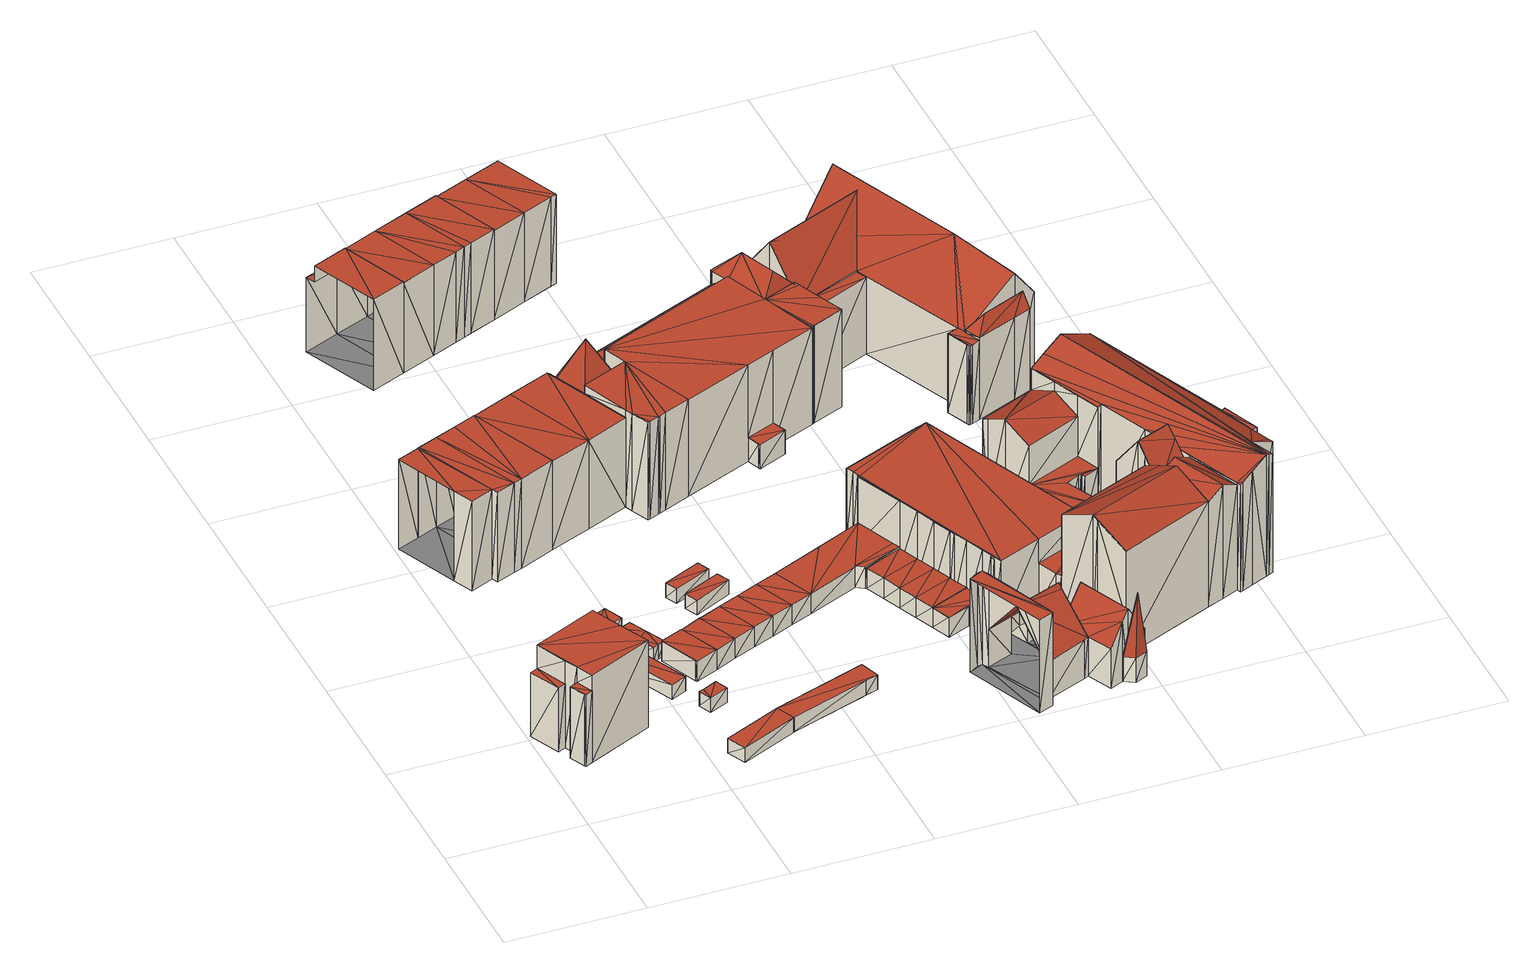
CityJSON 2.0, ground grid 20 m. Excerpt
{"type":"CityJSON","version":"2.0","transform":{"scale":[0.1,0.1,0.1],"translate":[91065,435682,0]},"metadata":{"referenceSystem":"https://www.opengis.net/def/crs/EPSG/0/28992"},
"CityObjects":{
"building1":{"type":"Building","attributes":{"TerrainHeight":3.35,"bron_tex":"UltraCAM-X 10cm juni 2008","voll_tex":"complete","bron_geo":"Lidar 15-30 punten - nov. 2008","status":"1"},"geometry":[{"type":"MultiSurface","lod":"2","boundaries":[[[0,1,2]],[[2,3,4]],[[4,5,6]],[[6,0,2]],[[2,4,6]],[[7,8,9]],[[9,10,7]],[[11,12,13]],[[13,14,15]],[[15,11,13]],[[16,17,18]],[[18,19,20]],[[20,21,22]],[[22,23,24]],[[16,18,20]],[[22,24,25]],[[25,16,20]],[[20,22,25]],[[25,24,13]],[[13,12,25]],[[22,26,11]],[[11,15,22]],[[23,22,15]],[[15,14,23]],[[24,23,14]],[[14,13,24]],[[17,16,8]],[[8,7,17]],[[18,17,7]],[[7,10,18]],[[20,19,1]],[[1,0,20]],[[21,20,0]],[[0,6,21]],[[26,21,6]],[[6,5,26]],[[12,11,5]],[[5,4,12]],[[16,25,4]],[[4,3,16]],[[9,8,3]],[[3,2,9]]],"semantics":{"surfaces":[{"type":"RoofSurface"},{"type":"GroundSurface"},{"type":"WallSurface"}],"values":[0,0,0,0,0,0,0,0,0,0,1,1,1,1,1,1,1,1,2,2,2,2,2,2,2,2,2,2,2,2,2,2,2,2,2,2,2,2,2,2,2,2]}}]},
"building2":{"type":"Building","attributes":{"TerrainHeight":2.13,"bron_tex":"UltraCAM-X 10cm juni 2008","voll_tex":"complete","bron_geo":"Lidar 15-30 punten - nov. 2008","status":"1"},"geometry":[{"type":"MultiSurface","lod":"2","boundaries":[[[27,28,29]],[[30,31,27]],[[27,29,30]],[[32,33,34]],[[34,35,30]],[[30,29,32]],[[32,34,30]],[[36,37,38]],[[38,39,40]],[[40,41,42]],[[42,36,38]],[[38,40,42]],[[36,43,29]],[[29,28,36]],[[41,42,27]],[[27,31,41]],[[40,41,31]],[[31,30,40]],[[44,37,33]],[[33,32,44]],[[43,44,32]],[[32,29,43]],[[39,40,30]],[[30,35,39]],[[38,39,35]],[[35,34,38]]],"semantics":{"surfaces":[{"type":"RoofSurface"},{"type":"GroundSurface"},{"type":"WallSurface"}],"values":[0,0,0,0,0,0,0,1,1,1,1,1,2,2,2,2,2,2,2,2,2,2,2,2,2,2]}}]},
"building3":{"type":"Building","attributes":{"TerrainHeight":2.57,"bron_tex":"UltraCAM-X 10cm juni 2008","voll_tex":"complete","bron_geo":"Lidar 15-30 punten - nov. 2008","status":"1"},"geometry":[{"type":"MultiSurface","lod":"2","boundaries":[[[45,46,47]],[[47,48,45]],[[49,50,51]],[[51,52,49]],[[51,50,47]],[[47,46,51]],[[52,51,46]],[[46,45,52]],[[49,52,45]],[[45,48,49]],[[50,49,48]],[[48,47,50]]],"semantics":{"surfaces":[{"type":"RoofSurface"},{"type":"GroundSurface"},{"type":"WallSurface"}],"values":[0,0,1,1,2,2,2,2,2,2,2,2]}}]},
"building4":{"type":"Building","attributes":{"TerrainHeight":2.53,"bron_tex":"UltraCAM-X 10cm juni 2008","voll_tex":"complete","bron_geo":"Lidar 15-30 punten - nov. 2008","status":"1"},"geometry":[{"type":"MultiSurface","lod":"2","boundaries":[[[53,54,55]],[[55,56,57]],[[57,53,55]],[[58,59,60]],[[60,61,62]],[[62,58,60]],[[60,61,54]],[[54,55,60]],[[59,60,55]],[[55,56,59]],[[58,59,56]],[[56,57,58]],[[62,58,57]],[[57,53,62]],[[61,62,53]],[[53,54,61]]],"semantics":{"surfaces":[{"type":"RoofSurface"},{"type":"GroundSurface"},{"type":"WallSurface"}],"values":[0,0,0,1,1,1,2,2,2,2,2,2,2,2,2,2]}}]},
"building5":{"type":"Building","attributes":{"TerrainHeight":2.43,"bron_tex":"UltraCAM-X 10cm juni 2008","voll_tex":"complete","bron_geo":"Lidar 15-30 punten - nov. 2008","status":"1"},"geometry":[{"type":"MultiSurface","lod":"2","boundaries":[[[63,64,65]],[[65,66,67]],[[67,63,65]],[[68,69,70]],[[70,71,72]],[[72,68,70]],[[70,69,64]],[[64,63,70]],[[71,70,63]],[[63,67,71]],[[72,71,67]],[[67,66,72]],[[68,72,66]],[[66,65,68]],[[69,68,65]],[[65,64,69]]],"semantics":{"surfaces":[{"type":"RoofSurface"},{"type":"GroundSurface"},{"type":"WallSurface"}],"values":[0,0,0,1,1,1,2,2,2,2,2,2,2,2,2,2]}}]},
"building6":{"type":"Building","attributes":{"TerrainHeight":2.52,"bron_tex":"UltraCAM-X 10cm juni 2008","voll_tex":"complete","bron_geo":"Lidar 15-30 punten - nov. 2008","status":"1"},"geometry":[{"type":"MultiSurface","lod":"2","boundaries":[[[73,74,75]],[[76,77,78]],[[78,79,73]],[[73,75,76]],[[76,78,73]],[[80,81,82]],[[82,83,84]],[[85,86,80]],[[80,82,84]],[[84,85,80]],[[82,81,75]],[[75,74,82]],[[83,82,74]],[[74,73,83]],[[84,83,73]],[[73,79,84]],[[85,84,79]],[[79,78,85]],[[86,85,78]],[[78,77,86]],[[80,86,77]],[[77,76,80]],[[81,80,76]],[[76,75,81]]],"semantics":{"surfaces":[{"type":"RoofSurface"},{"type":"GroundSurface"},{"type":"WallSurface"}],"values":[0,0,0,0,0,1,1,1,1,1,2,2,2,2,2,2,2,2,2,2,2,2,2,2]}}]},
"building7":{"type":"Building","attributes":{"TerrainHeight":2.2,"bron_tex":"UltraCAM-X 10cm juni 2008","voll_tex":"complete","bron_geo":"Lidar 15-30 punten - nov. 2008","status":"1"},"geometry":[{"type":"MultiSurface","lod":"2","boundaries":[[[87,88,89]],[[87,89,90]],[[87,90,28]],[[87,28,27]],[[91,42,36]],[[36,92,91]],[[93,36,28]],[[28,90,93]],[[92,93,90]],[[90,89,92]],[[94,95,89]],[[89,88,94]],[[96,91,88]],[[88,87,96]],[[42,96,87]],[[87,27,42]]],"semantics":{"surfaces":[{"type":"RoofSurface"},{"type":"GroundSurface"},{"type":"WallSurface"}],"values":[0,0,0,0,1,1,2,2,2,2,2,2,2,2,2,2]}}]},
"building8":{"type":"Building","attributes":{"TerrainHeight":2.42,"bron_tex":"UltraCAM-X 10cm juni 2008","voll_tex":"complete","bron_geo":"Lidar 15-30 punten - nov. 2008","status":"1"},"geometry":[{"type":"MultiSurface","lod":"2","boundaries":[[[97,98,99]],[[99,100,101]],[[101,97,99]],[[102,103,104]],[[104,105,106]],[[106,102,104]],[[105,104,99]],[[99,98,105]],[[107,108,98]],[[98,97,107]],[[102,106,97]],[[97,101,102]],[[103,102,101]],[[101,100,103]],[[104,103,100]],[[100,99,104]]],"semantics":{"surfaces":[{"type":"RoofSurface"},{"type":"GroundSurface"},{"type":"WallSurface"}],"values":[0,0,0,1,1,1,2,2,2,2,2,2,2,2,2,2]}}]},
"building9":{"type":"Building","attributes":{"TerrainHeight":2.49,"bron_tex":"UltraCAM-X 10cm juni 2008","voll_tex":"complete","bron_geo":"Lidar 15-30 punten - nov. 2008","status":"1"},"geometry":[{"type":"MultiSurface","lod":"2","boundaries":[[[109,110,108]],[[108,107,109]],[[111,106,105]],[[105,112,111]],[[112,105,108]],[[108,110,112]],[[113,114,110]],[[110,109,113]],[[106,111,109]],[[109,107,106]]],"semantics":{"surfaces":[{"type":"RoofSurface"},{"type":"GroundSurface"},{"type":"WallSurface"}],"values":[0,0,1,1,2,2,2,2,2,2]}}]},
"building10":{"type":"Building","attributes":{"TerrainHeight":2.5,"bron_tex":"UltraCAM-X 10cm juni 2008","voll_tex":"complete","bron_geo":"Lidar 15-30 punten - nov. 2008","status":"1"},"geometry":[{"type":"MultiSurface","lod":"2","boundaries":[[[115,116,117]],[[117,118,119]],[[119,120,121]],[[121,122,115]],[[117,119,121]],[[121,115,117]],[[123,124,125]],[[125,126,127]],[[127,128,129]],[[129,130,123]],[[123,125,127]],[[127,129,123]],[[123,124,116]],[[116,117,123]],[[130,123,117]],[[117,118,130]],[[129,130,118]],[[118,119,129]],[[128,129,119]],[[119,120,128]],[[127,128,120]],[[120,121,127]],[[126,127,121]],[[121,122,126]],[[125,126,122]],[[122,115,125]],[[124,125,115]],[[115,116,124]]],"semantics":{"surfaces":[{"type":"RoofSurface"},{"type":"GroundSurface"},{"type":"WallSurface"}],"values":[0,0,0,0,0,0,1,1,1,1,1,1,2,2,2,2,2,2,2,2,2,2,2,2,2,2,2,2]}}]},
"building11":{"type":"Building","attributes":{"TerrainHeight":2.23,"bron_tex":"UltraCAM-X 10cm juni 2008","voll_tex":"complete","bron_geo":"Lidar 15-30 punten - nov. 2008","status":"1"},"geometry":[{"type":"MultiSurface","lod":"2","boundaries":[[[131,132,95]],[[95,94,131]],[[133,91,92]],[[92,134,133]],[[134,92,95]],[[95,132,134]],[[91,133,131]],[[131,94,91]]],"semantics":{"surfaces":[{"type":"RoofSurface"},{"type":"GroundSurface"},{"type":"WallSurface"}],"values":[0,0,1,1,2,2,2,2]}}]},
"building12":{"type":"Building","attributes":{"TerrainHeight":2.53,"bron_tex":"UltraCAM-X 10cm juni 2008","voll_tex":"complete","bron_geo":"Lidar 15-30 punten - nov. 2008","status":"1"},"geometry":[{"type":"MultiSurface","lod":"2","boundaries":[[[135,136,114]],[[114,113,135]],[[137,111,112]],[[112,138,137]],[[138,112,114]],[[114,136,138]],[[111,137,135]],[[135,113,111]]],"semantics":{"surfaces":[{"type":"RoofSurface"},{"type":"GroundSurface"},{"type":"WallSurface"}],"values":[0,0,1,1,2,2,2,2]}}]},
"building13":{"type":"Building","attributes":{"TerrainHeight":1.92,"bron_tex":"UltraCAM-X 10cm juni 2008","voll_tex":"complete","bron_geo":"Lidar 15-30 punten - nov. 2008","status":"1"},"geometry":[{"type":"MultiSurface","lod":"2","boundaries":[[[139,140,141]],[[141,142,139]],[[143,144,145]],[[143,145,146]],[[147,148,149]],[[149,150,147]],[[141,140,144]],[[144,143,141]],[[151,152,143]],[[143,146,151]],[[145,146,147]],[[147,148,145]],[[150,149,139]],[[139,142,150]]],"semantics":{"surfaces":[{"type":"RoofSurface"},{"type":"GroundSurface"},{"type":"WallSurface"}],"values":[0,0,0,0,1,1,2,2,2,2,2,2,2,2]}}]},
"building14":{"type":"Building","attributes":{"TerrainHeight":2.6,"bron_tex":"UltraCAM-X 10cm juni 2008","voll_tex":"complete","bron_geo":"Lidar 15-30 punten - nov. 2008","status":"1"},"geometry":[{"type":"MultiSurface","lod":"2","boundaries":[[[153,154,155]],[[155,156,153]],[[157,158,159]],[[159,160,157]],[[157,160,155]],[[155,154,157]],[[158,157,154]],[[154,153,158]],[[159,158,153]],[[153,156,159]],[[160,159,156]],[[156,155,160]]],"semantics":{"surfaces":[{"type":"RoofSurface"},{"type":"GroundSurface"},{"type":"WallSurface"}],"values":[0,0,1,1,2,2,2,2,2,2,2,2]}}]},
"building15":{"type":"Building","attributes":{"TerrainHeight":2.54,"bron_tex":"UltraCAM-X 10cm juni 2008","voll_tex":"complete","bron_geo":"Lidar 15-30 punten - nov. 2008","status":"1"},"geometry":[{"type":"MultiSurface","lod":"2","boundaries":[[[161,162,136]],[[136,135,161]],[[163,137,138]],[[138,164,163]],[[164,138,136]],[[136,162,164]],[[137,163,161]],[[161,135,137]]],"semantics":{"surfaces":[{"type":"RoofSurface"},{"type":"GroundSurface"},{"type":"WallSurface"}],"values":[0,0,1,1,2,2,2,2]}}]},
"building16":{"type":"Building","attributes":{"TerrainHeight":2.54,"bron_tex":"UltraCAM-X 10cm juni 2008","voll_tex":"complete","bron_geo":"Lidar 15-30 punten - nov. 2008","status":"1"},"geometry":[{"type":"MultiSurface","lod":"2","boundaries":[[[165,166,167]],[[167,168,165]],[[169,170,171]],[[171,172,169]],[[172,171,167]],[[167,166,172]],[[169,172,166]],[[166,165,169]],[[170,169,165]],[[165,168,170]],[[171,170,168]],[[168,167,171]]],"semantics":{"surfaces":[{"type":"RoofSurface"},{"type":"GroundSurface"},{"type":"WallSurface"}],"values":[0,0,1,1,2,2,2,2,2,2,2,2]}}]},
"building17":{"type":"Building","attributes":{"TerrainHeight":2.28,"bron_tex":"UltraCAM-X 10cm juni 2008","voll_tex":"complete","bron_geo":"Lidar 15-30 punten - nov. 2008","status":"1"},"geometry":[{"type":"MultiSurface","lod":"2","boundaries":[[[173,174,175]],[[175,132,131]],[[131,173,175]],[[176,133,134]],[[134,177,176]],[[177,134,132]],[[132,175,177]],[[178,179,175]],[[175,174,178]],[[131,173,176]],[[176,133,131]]],"semantics":{"surfaces":[{"type":"RoofSurface"},{"type":"GroundSurface"},{"type":"WallSurface"}],"values":[0,0,0,1,1,2,2,2,2,2,2]}}]},
"building18":{"type":"Building","attributes":{"TerrainHeight":2.57,"bron_tex":"UltraCAM-X 10cm juni 2008","voll_tex":"complete","bron_geo":"Lidar 15-30 punten - nov. 2008","status":"1"},"geometry":[{"type":"MultiSurface","lod":"2","boundaries":[[[180,181,162]],[[162,161,180]],[[182,163,164]],[[164,183,182]],[[183,164,162]],[[162,181,183]],[[163,182,180]],[[180,161,163]]],"semantics":{"surfaces":[{"type":"RoofSurface"},{"type":"GroundSurface"},{"type":"WallSurface"}],"values":[0,0,1,1,2,2,2,2]}}]},
"building19":{"type":"Building","attributes":{"TerrainHeight":1.97,"bron_tex":"UltraCAM-X 10cm juni 2008","voll_tex":"complete","bron_geo":"Lidar 15-30 punten - nov. 2008","status":"1"},"geometry":[{"type":"MultiSurface","lod":"2","boundaries":[[[142,141,184]],[[184,185,142]],[[186,187,152]],[[152,151,186]],[[188,147,150]],[[150,189,188]],[[184,141,152]],[[152,187,184]],[[151,186,188]],[[188,147,151]],[[189,150,142]],[[142,185,189]]],"semantics":{"surfaces":[{"type":"RoofSurface"},{"type":"GroundSurface"},{"type":"WallSurface"}],"values":[0,0,0,0,1,1,2,2,2,2,2,2]}}]},
"building20":{"type":"Building","attributes":{"TerrainHeight":2.61,"bron_tex":"UltraCAM-X 10cm juni 2008","voll_tex":"complete","bron_geo":"Lidar 15-30 punten - nov. 2008","status":"1"},"geometry":[{"type":"MultiSurface","lod":"2","boundaries":[[[190,191,181]],[[181,180,190]],[[192,182,183]],[[183,193,192]],[[193,183,181]],[[181,191,193]],[[182,192,190]],[[190,180,182]]],"semantics":{"surfaces":[{"type":"RoofSurface"},{"type":"GroundSurface"},{"type":"WallSurface"}],"values":[0,0,1,1,2,2,2,2]}}]},
"building21":{"type":"Building","attributes":{"TerrainHeight":1.98,"bron_tex":"UltraCAM-X 10cm juni 2008","voll_tex":"complete","bron_geo":"Lidar 15-30 punten - nov. 2008","status":"1"},"geometry":[{"type":"MultiSurface","lod":"2","boundaries":[[[194,195,196]],[[196,185,184]],[[184,194,196]],[[197,198,187]],[[199,197,187]],[[199,187,186]],[[188,189,200]],[[200,201,188]],[[194,184,187]],[[187,198,194]],[[202,201,197]],[[197,199,202]],[[188,202,199]],[[199,186,188]],[[203,189,185]],[[185,196,203]],[[200,203,196]],[[196,195,200]],[[204,205,195]],[[195,194,204]]],"semantics":{"surfaces":[{"type":"RoofSurface"},{"type":"GroundSurface"},{"type":"WallSurface"}],"values":[0,0,0,0,0,0,1,1,2,2,2,2,2,2,2,2,2,2,2,2]}}]},
"building22":{"type":"Building","attributes":{"TerrainHeight":2.02,"bron_tex":"UltraCAM-X 10cm juni 2008","voll_tex":"complete","bron_geo":"Lidar 15-30 punten - nov. 2008","status":"1"},"geometry":[{"type":"MultiSurface","lod":"2","boundaries":[[[206,205,204]],[[204,207,206]],[[208,209,198]],[[198,197,210]],[[210,208,198]],[[211,201,200]],[[200,212,211]],[[207,204,198]],[[198,209,207]],[[213,214,209]],[[209,208,213]],[[215,211,208]],[[208,210,215]],[[201,215,210]],[[210,197,201]],[[212,200,205]],[[205,206,212]],[[216,217,206]],[[206,207,216]]],"semantics":{"surfaces":[{"type":"RoofSurface"},{"type":"GroundSurface"},{"type":"WallSurface"}],"values":[0,0,0,0,0,1,1,2,2,2,2,2,2,2,2,2,2,2,2]}}]},
"building23":{"type":"Building","attributes":{"TerrainHeight":2.61,"bron_tex":"UltraCAM-X 10cm juni 2008","voll_tex":"complete","bron_geo":"Lidar 15-30 punten - nov. 2008","status":"1"},"geometry":[{"type":"MultiSurface","lod":"2","boundaries":[[[218,219,220]],[[220,221,218]],[[222,191,190]],[[223,219,224]],[[224,222,190]],[[190,223,224]],[[225,226,227]],[[227,228,229]],[[229,192,193]],[[193,225,227]],[[227,229,193]],[[230,231,232]],[[232,233,230]],[[226,227,233]],[[233,232,226]],[[220,234,223]],[[235,236,218]],[[218,221,235]],[[229,228,221]],[[221,220,229]],[[225,193,191]],[[191,222,225]],[[226,225,222]],[[222,224,226]],[[192,229,223]],[[223,190,192]]],"semantics":{"surfaces":[{"type":"RoofSurface"},{"type":"GroundSurface"},{"type":"WallSurface"}],"values":[0,0,0,0,0,0,1,1,1,1,1,2,2,2,2,2,2,2,2,2,2,2,2,2,2,2]}}]},
"building24":{"type":"Building","attributes":{"TerrainHeight":2.18,"bron_tex":"UltraCAM-X 10cm juni 2008","voll_tex":"complete","bron_geo":"Lidar 15-30 punten - nov. 2008","status":"1"},"geometry":[{"type":"MultiSurface","lod":"2","boundaries":[[[237,217,216]],[[216,238,239]],[[239,237,216]],[[240,241,214]],[[240,214,213]],[[211,212,242]],[[242,243,211]],[[238,216,214]],[[214,241,238]],[[211,243,240]],[[240,213,211]],[[244,212,217]],[[217,237,244]],[[242,244,237]],[[237,239,242]],[[245,246,239]],[[239,238,245]]],"semantics":{"surfaces":[{"type":"RoofSurface"},{"type":"GroundSurface"},{"type":"WallSurface"}],"values":[0,0,0,0,0,1,1,2,2,2,2,2,2,2,2,2,2]}}]},
"building25":{"type":"Building","attributes":{"TerrainHeight":2.77,"bron_tex":"UltraCAM-X 10cm juni 2008","voll_tex":"complete","bron_geo":"Lidar 15-30 punten - nov. 2008","status":"1"},"geometry":[{"type":"MultiSurface","lod":"2","boundaries":[[[247,248,236]],[[236,235,249]],[[249,247,236]],[[250,228,227]],[[227,251,252]],[[252,250,227]],[[227,251,253]],[[253,230,227]],[[250,252,247]],[[247,249,250]],[[228,250,249]],[[249,235,228]]],"semantics":{"surfaces":[{"type":"RoofSurface"},{"type":"GroundSurface"},{"type":"WallSurface"}],"values":[0,0,0,1,1,1,2,2,2,2,2,2]}}]},
"building26":{"type":"Building","attributes":{"TerrainHeight":2.79,"bron_tex":"UltraCAM-X 10cm juni 2008","voll_tex":"complete","bron_geo":"Lidar 15-30 punten - nov. 2008","status":"1"},"geometry":[{"type":"MultiSurface","lod":"2","boundaries":[[[254,255,248]],[[248,247,254]],[[256,257,252]],[[252,251,256]],[[251,256,258]],[[258,253,251]],[[252,257,254]],[[254,247,252]]],"semantics":{"surfaces":[{"type":"RoofSurface"},{"type":"GroundSurface"},{"type":"WallSurface"}],"values":[0,0,1,1,2,2,2,2]}}]},
"building27":{"type":"Building","attributes":{"TerrainHeight":2.81,"bron_tex":"UltraCAM-X 10cm juni 2008","voll_tex":"complete","bron_geo":"Lidar 15-30 punten - nov. 2008","status":"1"},"geometry":[{"type":"MultiSurface","lod":"2","boundaries":[[[259,260,255]],[[255,254,259]],[[261,262,257]],[[257,256,261]],[[256,261,263]],[[263,264,256]],[[257,262,259]],[[259,254,257]]],"semantics":{"surfaces":[{"type":"RoofSurface"},{"type":"GroundSurface"},{"type":"WallSurface"}],"values":[0,0,1,1,2,2,2,2]}}]},
"building28":{"type":"Building","attributes":{"TerrainHeight":2.81,"bron_tex":"UltraCAM-X 10cm juni 2008","voll_tex":"complete","bron_geo":"Lidar 15-30 punten - nov. 2008","status":"1"},"geometry":[{"type":"MultiSurface","lod":"2","boundaries":[[[265,266,260]],[[260,259,265]],[[267,268,262]],[[262,261,267]],[[261,269,270]],[[270,263,261]],[[271,272,266]],[[266,265,271]],[[262,268,265]],[[265,259,262]]],"semantics":{"surfaces":[{"type":"RoofSurface"},{"type":"GroundSurface"},{"type":"WallSurface"}],"values":[0,0,1,1,2,2,2,2,2,2]}}]},
"building29":{"type":"Building","attributes":{"TerrainHeight":2.18,"bron_tex":"UltraCAM-X 10cm juni 2008","voll_tex":"complete","bron_geo":"Lidar 15-30 punten - nov. 2008","status":"1"},"geometry":[{"type":"MultiSurface","lod":"2","boundaries":[[[273,274,275]],[[273,275,276]],[[277,278,275]],[[275,274,279]],[[280,277,275]],[[275,279,280]],[[279,273,274]],[[276,278,275]],[[281,282,283]],[[284,285,286]],[[286,287,288]],[[288,289,290]],[[291,292,293]],[[293,284,286]],[[286,288,290]],[[290,291,293]],[[293,286,290]],[[294,295,296]],[[286,297,298]],[[298,299,300]],[[300,294,296]],[[296,286,298]],[[298,300,296]],[[301,302,303]],[[303,304,305]],[[305,306,307]],[[308,301,303]],[[303,305,307]],[[307,308,303]],[[309,310,311]],[[311,312,313]],[[313,314,309]],[[309,311,313]],[[315,316,317]],[[317,318,319]],[[319,315,317]],[[320,321,322]],[[322,321,323]],[[321,323,324]],[[321,324,325]],[[326,325,321]],[[326,321,327]],[[327,321,320]],[[328,329,330]],[[330,331,332]],[[333,334,335]],[[335,336,337]],[[338,339,340]],[[340,176,177]],[[177,341,342]],[[342,343,344]],[[345,328,330]],[[330,332,333]],[[333,335,337]],[[346,338,340]],[[340,177,342]],[[344,345,330]],[[330,333,337]],[[337,346,340]],[[340,342,344]],[[344,330,337]],[[337,340,344]],[[323,324,281]],[[281,283,323]],[[174,173,282]],[[282,281,174]],[[322,323,285]],[[285,286,322]],[[347,287,297]],[[348,349,287]],[[287,288,348]],[[346,348,288]],[[288,289,346]],[[350,346,289]],[[289,290,350]],[[338,350,290]],[[290,291,338]],[[339,338,291]],[[291,292,339]],[[340,339,292]],[[292,293,340]],[[176,340,293]],[[293,284,176]],[[283,282,284]],[[284,285,283]],[[313,312,296]],[[296,295,313]],[[279,280,295]],[[295,294,279]],[[294,351,303]],[[333,352,300]],[[300,299,333]],[[317,316,299]],[[299,298,317]],[[349,337,298]],[[298,297,349]],[[320,322,286]],[[286,296,320]],[[273,279,303]],[[303,302,273]],[[353,354,302]],[[302,301,353]],[[330,353,301]],[[301,308,330]],[[331,330,308]],[[308,307,331]],[[332,331,307]],[[307,306,332]],[[355,332,306]],[[306,305,355]],[[352,355,305]],[[305,304,352]],[[304,351,300]],[[179,178,324]],[[324,325,179]],[[341,177,325]],[[325,326,341]],[[342,341,326]],[[326,327,342]],[[343,342,311]],[[311,310,343]],[[344,343,310]],[[310,309,344]],[[345,344,309]],[[309,314,345]],[[327,320,312]],[[312,311,327]],[[334,333,316]],[[316,315,334]],[[335,334,315]],[[315,319,335]],[[336,335,319]],[[319,318,336]],[[337,336,318]],[[318,317,337]],[[354,329,276]],[[276,273,354]],[[314,313,280]],[[280,277,314]],[[328,345,277]],[[277,278,328]],[[329,328,278]],[[278,276,329]]],"semantics":{"surfaces":[{"type":"RoofSurface"},{"type":"GroundSurface"},{"type":"WallSurface"}],"values":[0,0,0,0,0,0,0,0,0,0,0,0,0,0,0,0,0,0,0,0,0,0,0,0,0,0,0,0,0,0,0,0,0,0,0,0,0,0,0,0,0,0,0,1,1,1,1,1,1,1,1,1,1,1,1,1,1,1,1,1,1,1,2,2,2,2,2,2,2,2,2,2,2,2,2,2,2,2,2,2,2,2,2,2,2,2,2,2,2,2,2,2,2,2,2,2,2,2,2,2,2,2,2,2,2,2,2,2,2,2,2,2,2,2,2,2,2,2,2,2,2,2,2,2,2,2,2,2,2,2,2,2,2,2,2,2,2,2,2,2,2,2,2]}}]},
"building30":{"type":"Building","attributes":{"TerrainHeight":2.82,"bron_tex":"UltraCAM-X 10cm juni 2008","voll_tex":"complete","bron_geo":"Lidar 15-30 punten - nov. 2008","status":"1"},"geometry":[{"type":"MultiSurface","lod":"2","boundaries":[[[271,272,356]],[[357,358,359]],[[359,360,271]],[[271,356,357]],[[357,359,271]],[[267,268,361]],[[361,362,363]],[[364,365,267]],[[361,363,364]],[[364,267,361]],[[366,367,356]],[[356,357,366]],[[368,366,357]],[[357,358,368]],[[362,363,358]],[[358,359,362]],[[361,362,359]],[[359,360,361]],[[268,361,360]],[[360,271,268]]],"semantics":{"surfaces":[{"type":"RoofSurface"},{"type":"GroundSurface"},{"type":"WallSurface"}],"values":[0,0,0,0,0,1,1,1,1,1,2,2,2,2,2,2,2,2,2,2]}}]},
"building31":{"type":"Building","attributes":{"TerrainHeight":3.1,"bron_tex":"UltraCAM-X 10cm juni 2008","voll_tex":"complete","bron_geo":"Lidar 15-30 punten - nov. 2008","status":"1"},"geometry":[{"type":"MultiSurface","lod":"2","boundaries":[[[369,370,371]],[[371,372,369]],[[373,374,375]],[[375,376,377]],[[378,373,375]],[[375,377,378]],[[379,380,381]],[[381,371,370]],[[370,379,381]],[[382,377,376]],[[376,383,384]],[[384,385,386]],[[386,382,376]],[[376,384,386]],[[387,388,389]],[[389,390,391]],[[392,393,387]],[[389,391,392]],[[392,387,389]],[[394,395,396]],[[397,398,399]],[[399,400,401]],[[402,403,404]],[[405,406,407]],[[407,394,396]],[[397,399,401]],[[401,402,404]],[[405,407,396]],[[408,397,401]],[[401,404,409]],[[409,405,396]],[[408,401,409]],[[409,396,408]],[[410,398,372]],[[372,371,410]],[[398,397,369]],[[369,372,398]],[[397,408,375]],[[375,374,397]],[[379,370,411]],[[411,373,379]],[[370,369,374]],[[374,411,370]],[[412,413,373]],[[373,378,412]],[[414,401,378]],[[378,377,414]],[[399,410,371]],[[371,381,399]],[[400,399,381]],[[381,380,400]],[[413,415,380]],[[380,379,413]],[[402,414,377]],[[377,382,402]],[[382,416,417]],[[404,403,386]],[[386,385,404]],[[409,404,385]],[[385,384,409]],[[405,409,384]],[[384,383,405]],[[395,394,389]],[[389,388,395]],[[396,395,388]],[[388,387,396]],[[408,396,387]],[[387,393,408]],[[376,375,393]],[[393,418,376]],[[383,376,418]],[[418,392,383]],[[406,405,392]],[[392,391,406]],[[407,406,391]],[[391,390,407]]],"semantics":{"surfaces":[{"type":"RoofSurface"},{"type":"GroundSurface"},{"type":"WallSurface"}],"values":[0,0,0,0,0,0,0,0,0,0,0,0,0,0,0,0,0,0,0,1,1,1,1,1,1,1,1,1,1,1,1,1,1,2,2,2,2,2,2,2,2,2,2,2,2,2,2,2,2,2,2,2,2,2,2,2,2,2,2,2,2,2,2,2,2,2,2,2,2,2,2,2,2,2,2,2]}}]},
"building32":{"type":"Building","attributes":{"TerrainHeight":3.22,"bron_tex":"UltraCAM-X 10cm juni 2008","voll_tex":"complete","bron_geo":"Lidar 15-30 punten - nov. 2008","status":"1"},"geometry":[{"type":"MultiSurface","lod":"2","boundaries":[[[367,366,368]],[[368,419,420]],[[420,367,368]],[[421,422,363]],[[363,364,365]],[[365,421,363]],[[423,421,424]],[[424,425,423]],[[422,421,420]],[[420,419,422]],[[363,422,419]],[[419,368,363]]],"semantics":{"surfaces":[{"type":"RoofSurface"},{"type":"GroundSurface"},{"type":"WallSurface"}],"values":[0,0,0,1,1,1,2,2,2,2,2,2]}}]},
"building33":{"type":"Building","attributes":{"TerrainHeight":2.22,"bron_tex":"UltraCAM-X 10cm juni 2008","voll_tex":"complete","bron_geo":"Lidar 15-30 punten - nov. 2008","status":"1"},"geometry":[{"type":"MultiSurface","lod":"2","boundaries":[[[245,426,427]],[[427,246,245]],[[428,429,241]],[[430,428,241]],[[430,241,240]],[[431,243,242]],[[242,432,433]],[[433,431,242]],[[426,245,241]],[[241,429,426]],[[434,431,428]],[[428,430,434]],[[243,434,430]],[[430,240,243]],[[432,242,246]],[[246,427,432]],[[433,432,427]],[[427,426,433]]],"semantics":{"surfaces":[{"type":"RoofSurface"},{"type":"GroundSurface"},{"type":"WallSurface"}],"values":[0,0,0,0,0,1,1,1,2,2,2,2,2,2,2,2,2,2]}}]},
"building34":{"type":"Building","attributes":{"TerrainHeight":3.77,"bron_tex":"UltraCAM-X 10cm juni 2008","voll_tex":"complete","bron_geo":"Lidar 15-30 punten - nov. 2008","status":"1"},"geometry":[{"type":"MultiSurface","lod":"2","boundaries":[[[435,436,415]],[[415,412,435]],[[437,401,400]],[[400,438,437]],[[438,400,415]],[[415,436,438]],[[437,438,436]],[[436,435,437]],[[401,437,435]],[[435,412,401]]],"semantics":{"surfaces":[{"type":"RoofSurface"},{"type":"GroundSurface"},{"type":"WallSurface"}],"values":[0,0,1,1,2,2,2,2,2,2]}}]},
"building35":{"type":"Building","attributes":{"TerrainHeight":2.74,"bron_tex":"UltraCAM-X 10cm juni 2008","voll_tex":"complete","bron_geo":"Lidar 15-30 punten - nov. 2008","status":"1"},"geometry":[{"type":"MultiSurface","lod":"2","boundaries":[[[439,440,441]],[[441,442,443]],[[443,444,439]],[[439,441,443]],[[442,441,445]],[[446,447,448]],[[448,442,445]],[[445,446,448]],[[449,450,451]],[[451,452,453]],[[454,455,456]],[[457,231,230]],[[230,253,258]],[[458,459,460]],[[461,462,463]],[[464,449,451]],[[451,453,465]],[[456,457,230]],[[230,258,458]],[[458,460,466]],[[466,461,463]],[[463,464,451]],[[451,465,454]],[[456,230,458]],[[458,466,463]],[[451,454,456]],[[456,458,463]],[[463,451,456]],[[467,468,469]],[[469,470,471]],[[471,472,467]],[[467,469,471]],[[468,473,474]],[[474,469,468]],[[475,476,477]],[[477,478,479]],[[480,481,482]],[[482,483,484]],[[484,485,486]],[[475,477,479]],[[475,479,487]],[[484,486,488]],[[488,475,487]],[[489,490,491]],[[491,480,482]],[[484,488,487]],[[491,482,484]],[[484,487,489]],[[489,491,484]],[[492,493,494]],[[494,493,495]],[[495,493,496]],[[496,493,492]],[[497,498,499]],[[499,500,501]],[[501,497,499]],[[502,503,504]],[[504,499,498]],[[498,502,504]],[[505,506,507]],[[507,508,505]],[[508,507,509]],[[509,510,508]],[[511,512,513]],[[513,514,511]],[[515,516,517]],[[517,518,519]],[[519,520,521]],[[521,522,523]],[[524,513,515]],[[515,517,519]],[[521,523,524]],[[515,519,521]],[[521,524,515]],[[525,517,518]],[[518,526,527]],[[527,528,529]],[[529,530,531]],[[532,533,534]],[[534,525,518]],[[518,527,529]],[[518,529,531]],[[518,531,535]],[[518,535,536]],[[536,532,534]],[[534,518,536]],[[537,538,539]],[[540,541,542]],[[540,542,537]],[[540,537,539]],[[540,539,543]],[[544,541,540]],[[540,545,544]],[[546,547,548]],[[548,549,550]],[[550,551,552]],[[553,554,555]],[[555,556,557]],[[558,226,227]],[[227,251,256]],[[261,267,365]],[[365,421,559]],[[559,560,561]],[[562,563,564]],[[565,561,560]],[[566,402,403]],[[403,567,568]],[[568,569,570]],[[570,571,572]],[[573,574,575]],[[575,576,577]],[[578,579,580]],[[581,546,548]],[[548,550,552]],[[553,555,557]],[[558,227,256]],[[261,365,559]],[[559,561,582]],[[565,560,566]],[[566,403,568]],[[568,570,572]],[[573,575,577]],[[578,580,581]],[[548,552,583]],[[553,557,584]],[[558,256,261]],[[261,559,582]],[[566,568,572]],[[573,577,578]],[[578,581,548]],[[553,584,558]],[[558,261,582]],[[566,572,585]],[[585,573,578]],[[553,558,582]],[[565,566,585]],[[585,578,548]],[[583,553,582]],[[565,585,548]],[[583,582,562]],[[564,565,548]],[[583,562,564]],[[564,548,583]],[[571,568,492]],[[492,494,571]],[[570,571,494]],[[494,495,570]],[[569,570,495]],[[495,496,569]],[[568,569,496]],[[496,492,568]],[[510,586,498]],[[498,497,510]],[[585,587,497]],[[497,501,585]],[[500,501,439]],[[439,440,500]],[[588,566,500]],[[500,499,588]],[[479,478,504]],[[504,503,479]],[[589,502,471]],[[586,509,502]],[[502,498,586]],[[590,588,499]],[[499,504,590]],[[591,592,507]],[[507,506,591]],[[593,573,505]],[[505,508,593]],[[592,594,509]],[[509,507,592]],[[587,593,508]],[[508,510,587]],[[547,548,513]],[[513,512,547]],[[546,547,512]],[[512,511,546]],[[581,546,511]],[[511,514,581]],[[550,595,517]],[[517,516,550]],[[549,550,516]],[[516,515,549]],[[548,549,515]],[[515,513,548]],[[513,524,514]],[[580,581,524]],[[524,523,580]],[[579,580,523]],[[523,522,579]],[[578,579,522]],[[522,521,578]],[[577,578,521]],[[521,520,577]],[[576,577,520]],[[520,519,576]],[[596,576,519]],[[519,518,596]],[[597,598,534]],[[534,525,597]],[[595,597,525]],[[525,517,595]],[[526,518,596]],[[596,599,526]],[[575,599,526]],[[526,527,575]],[[574,575,527]],[[527,528,574]],[[573,574,528]],[[528,529,573]],[[506,505,529]],[[529,530,506]],[[530,600,472]],[[565,601,531]],[[531,535,565]],[[564,565,535]],[[535,536,564]],[[602,564,536]],[[536,532,602]],[[483,482,532]],[[532,533,483]],[[542,541,603]],[[603,534,542]],[[541,544,533]],[[533,603,541]],[[538,539,552]],[[552,551,538]],[[604,551,538]],[[538,537,604]],[[598,604,537]],[[537,542,598]],[[583,605,540]],[[540,543,583]],[[539,543,583]],[[583,552,539]],[[484,483,544]],[[544,545,484]],[[605,606,545]],[[545,540,605]],[[607,553,488]],[[488,486,607]],[[583,607,486]],[[486,485,583]],[[606,583,485]],[[485,484,606]],[[563,602,482]],[[482,481,563]],[[608,563,481]],[[481,480,608]],[[562,608,480]],[[480,491,562]],[[609,562,491]],[[491,490,609]],[[582,609,490]],[[490,489,582]],[[561,582,489]],[[489,487,561]],[[610,561,487]],[[487,479,610]],[[611,590,478]],[[478,477,611]],[[560,611,477]],[[477,476,560]],[[555,556,453]],[[453,452,555]],[[554,555,452]],[[452,451,554]],[[553,554,451]],[[451,450,553]],[[475,488,450]],[[450,449,475]],[[476,475,449]],[[449,464,476]],[[559,560,464]],[[464,463,559]],[[421,559,463]],[[463,462,421]],[[425,424,462]],[[462,461,425]],[[365,423,461]],[[461,466,365]],[[267,365,466]],[[466,460,267]],[[269,267,460]],[[460,459,269]],[[263,270,459]],[[459,458,263]],[[264,263,458]],[[458,258,264]],[[612,226,231]],[[231,457,612]],[[558,612,457]],[[457,456,558]],[[613,558,456]],[[456,455,613]],[[584,613,455]],[[455,454,584]],[[557,584,454]],[[454,465,557]],[[556,557,465]],[[465,453,556]],[[601,614,468]],[[468,467,601]],[[467,600,531]],[[594,591,472]],[[472,471,594]],[[589,470,503]],[[615,610,470]],[[470,469,615]],[[565,561,474]],[[474,473,565]],[[614,565,473]],[[473,468,614]],[[561,615,469]],[[469,474,561]],[[566,616,441]],[[441,440,566]],[[572,585,439]],[[439,444,572]],[[571,572,444]],[[444,443,571]],[[617,571,443]],[[443,442,617]],[[616,402,445]],[[445,441,616]],[[448,442,617]],[[617,568,448]],[[567,568,448]],[[448,447,567]],[[403,567,447]],[[447,446,403]],[[402,403,446]],[[446,445,402]]],"semantics":{"surfaces":[{"type":"RoofSurface"},{"type":"GroundSurface"},{"type":"WallSurface"}],"values":[0,0,0,0,0,0,0,0,0,0,0,0,0,0,0,0,0,0,0,0,0,0,0,0,0,0,0,0,0,0,0,0,0,0,0,0,0,0,0,0,0,0,0,0,0,0,0,0,0,0,0,0,0,0,0,0,0,0,0,0,0,0,0,0,0,0,0,0,0,0,0,0,0,0,0,0,0,0,0,0,0,0,0,0,0,0,0,0,0,0,0,0,0,1,1,1,1,1,1,1,1,1,1,1,1,1,1,1,1,1,1,1,1,1,1,1,1,1,1,1,1,1,1,1,1,1,1,1,1,1,1,1,1,1,1,1,1,1,1,1,1,1,1,2,2,2,2,2,2,2,2,2,2,2,2,2,2,2,2,2,2,2,2,2,2,2,2,2,2,2,2,2,2,2,2,2,2,2,2,2,2,2,2,2,2,2,2,2,2,2,2,2,2,2,2,2,2,2,2,2,2,2,2,2,2,2,2,2,2,2,2,2,2,2,2,2,2,2,2,2,2,2,2,2,2,2,2,2,2,2,2,2,2,2,2,2,2,2,2,2,2,2,2,2,2,2,2,2,2,2,2,2,2,2,2,2,2,2,2,2,2,2,2,2,2,2,2,2,2,2,2,2,2,2,2,2,2,2,2,2,2,2,2,2,2,2,2,2,2,2,2,2,2,2,2,2,2,2,2,2,2,2,2,2,2,2,2,2,2,2,2,2,2,2,2,2,2,2,2,2,2,2,2,2,2,2,2,2,2,2,2,2,2,2]}}]},
"building36":{"type":"Building","attributes":{"TerrainHeight":2.83,"bron_tex":"UltraCAM-X 10cm juni 2008","voll_tex":"complete","bron_geo":"Lidar 15-30 punten - nov. 2008","status":"1"},"geometry":[{"type":"MultiSurface","lod":"2","boundaries":[[[618,619,620]],[[621,622,623]],[[623,624,618]],[[618,620,621]],[[621,623,618]],[[625,626,627]],[[628,625,627]],[[626,629,620]],[[630,627,626]],[[626,620,630]],[[624,631,618]],[[632,619,618]],[[618,631,633]],[[633,634,635]],[[636,637,638]],[[639,640,641]],[[641,642,632]],[[632,618,633]],[[636,638,643]],[[639,641,632]],[[632,633,635]],[[635,636,643]],[[643,639,632]],[[632,635,643]],[[644,645,646]],[[646,647,644]],[[644,647,648]],[[649,650,644]],[[644,648,649]],[[646,648,647]],[[651,652,653]],[[653,654,655]],[[655,651,653]],[[656,657,652]],[[652,651,656]],[[658,659,660]],[[660,661,662]],[[662,663,664]],[[664,658,660]],[[660,662,664]],[[665,666,667]],[[668,669,670]],[[671,672,673]],[[674,675,676]],[[676,677,678]],[[679,680,330]],[[330,329,681]],[[681,682,683]],[[683,684,685]],[[665,667,686]],[[668,670,671]],[[671,673,674]],[[674,676,678]],[[679,330,681]],[[681,683,685]],[[665,686,668]],[[668,671,674]],[[674,678,687]],[[688,679,681]],[[681,685,665]],[[665,668,674]],[[687,688,681]],[[665,674,687]],[[687,681,665]],[[680,679,651]],[[651,655,680]],[[330,680,655]],[[655,654,330]],[[353,330,654]],[[654,653,353]],[[679,688,656]],[[656,651,679]],[[689,690,630]],[[630,619,689]],[[690,691,620]],[[620,630,690]],[[688,687,623]],[[623,622,688]],[[657,656,622]],[[622,621,657]],[[652,657,628]],[[628,692,652]],[[653,652,692]],[[692,625,653]],[[693,353,625]],[[625,626,693]],[[691,329,629]],[[629,620,691]],[[629,626,693]],[[693,329,629]],[[631,694,645]],[[681,689,619]],[[619,632,681]],[[682,681,632]],[[632,642,682]],[[683,682,642]],[[642,641,683]],[[684,683,641]],[[641,640,684]],[[685,684,640]],[[640,639,685]],[[665,685,639]],[[639,643,665]],[[666,665,643]],[[643,638,666]],[[667,666,638]],[[638,637,667]],[[686,667,637]],[[637,636,686]],[[668,686,636]],[[636,635,668]],[[669,668,635]],[[635,634,669]],[[670,669,634]],[[634,633,670]],[[671,670,633]],[[633,631,671]],[[646,694,624]],[[695,671,645]],[[645,644,695]],[[672,695,644]],[[644,650,672]],[[673,672,650]],[[650,649,673]],[[696,673,649]],[[649,648,696]],[[697,658,648]],[[648,646,697]],[[687,678,660]],[[660,659,687]],[[624,623,659]],[[659,697,624]],[[674,696,658]],[[658,664,674]],[[675,674,664]],[[664,663,675]],[[676,675,663]],[[663,662,676]],[[677,676,662]],[[662,661,677]],[[678,677,661]],[[661,660,678]]],"semantics":{"surfaces":[{"type":"RoofSurface"},{"type":"GroundSurface"},{"type":"WallSurface"}],"values":[0,0,0,0,0,0,0,0,0,0,0,0,0,0,0,0,0,0,0,0,0,0,0,0,0,0,0,0,0,0,0,0,0,0,0,0,0,0,0,0,1,1,1,1,1,1,1,1,1,1,1,1,1,1,1,1,1,1,1,1,1,1,1,1,2,2,2,2,2,2,2,2,2,2,2,2,2,2,2,2,2,2,2,2,2,2,2,2,2,2,2,2,2,2,2,2,2,2,2,2,2,2,2,2,2,2,2,2,2,2,2,2,2,2,2,2,2,2,2,2,2,2,2,2,2,2,2,2,2,2,2,2,2,2,2,2,2,2,2,2,2,2]}}]}
},
"vertices":[
[132,212,138],[112,257,138],[17,213,138],[37,167,138],[46,149,138],[57,124,138],[153,168,138],[26,162,101],[37,167,101],[17,213,101],[5,207,101],[57,124,113],[46,149,113],[34,144,113],[45,121,113],[46,119,113],[37,167,0],[26,162,0],[5,207,0],[112,257,0],[132,212,0],[153,168,0],[46,119,0],[45,121,0],[34,144,0],[46,149,0],[57,124,0],
[124,550,142],[69,681,142],[40,669,142],[92,548,142],[96,539,142],[38,668,142],[6,655,142],[45,562,142],[58,533,142],[69,681,0],[6,655,0],[45,562,0],[58,533,0],[92,548,0],[96,539,0],[124,550,0],[40,669,0],[38,668,0],
[228,224,23],[188,312,23],[165,302,23],[205,214,23],[205,214,0],[165,302,0],[188,312,0],[228,224,0],
[146,350,23],[134,378,23],[189,403,23],[201,375,23],[182,367,23],[182,367,0],[201,375,0],[189,403,0],[134,378,0],[146,350,0],
[238,189,23],[232,187,23],[240,168,23],[268,180,23],[260,199,23],[240,168,0],[232,187,0],[238,189,0],[260,199,0],[268,180,0],
[219,337,23],[207,362,23],[188,354,23],[203,323,23],[214,298,23],[223,303,23],[233,307,23],[203,323,0],[188,354,0],[207,362,0],[219,337,0],[233,307,0],[223,303,0],[214,298,0],
[136,555,142],[188,577,142],[133,708,142],[100,694,142],[188,577,0],[133,708,0],[100,694,0],[188,577,141],[133,708,141],[136,555,0],
[283,252,32],[258,311,32],[225,297,32],[249,240,32],[250,238,32],[250,238,0],[249,240,0],[225,297,0],[258,311,0],[283,252,0],[283,252,31],[258,311,31],
[314,266,32],[289,325,32],[314,266,0],[289,325,0],[314,266,31],[289,325,31],
[239,49,23],[226,77,23],[311,115,23],[448,162,23],[458,133,23],[440,127,23],[323,87,23],[322,86,23],[311,115,0],[226,77,0],[239,49,0],[322,86,0],[323,87,0],[440,127,0],[458,133,0],[448,162,0],
[249,602,141],[194,734,141],[249,602,0],[194,734,0],
[347,280,32],[322,339,32],[347,280,0],[322,339,0],
[62,1103,118],[68,1089,118],[119,1110,118],[113,1124,118],[119,1110,144],[68,1089,144],[110,991,144],[160,1012,144],[160,1012,0],[110,991,0],[62,1103,0],[113,1124,0],[160,1012,143],[119,1110,143],
[346,432,23],[338,450,23],[283,425,23],[291,407,23],[338,450,0],[346,432,0],[291,407,0],[283,425,0],
[378,293,32],[353,352,32],[378,293,0],[353,352,0],
[361,400,23],[352,418,23],[297,393,23],[306,374,23],[361,400,0],[306,374,0],[297,393,0],[352,418,0],
[312,629,141],[258,757,141],[256,760,141],[312,629,0],[256,760,0],[258,757,116],[256,760,116],
[410,307,32],[385,366,32],[410,307,0],[385,366,0],
[170,1132,118],[164,1145,118],[211,1033,143],[170,1132,143],[211,1033,0],[164,1145,0],
[442,320,32],[417,379,32],[442,320,0],[417,379,0],
[221,1153,118],[215,1167,118],[184,1154,118],[262,1055,143],[221,1153,143],[249,1049,143],[215,1167,0],[262,1055,0],[249,1049,0],[184,1154,0],[221,1153,117],[215,1167,117],
[265,1188,117],[272,1174,117],[313,1076,143],[272,1174,143],[274,1060,143],[313,1076,0],[265,1188,0],[313,1076,141],[272,1174,141],[274,1060,0],[272,1174,116],[265,1188,116],
[586,369,34],[581,380,34],[517,352,34],[528,345,34],[490,410,33],[517,352,33],[557,439,34],[490,410,0],[557,439,0],[586,369,0],[528,345,0],[517,352,0],[586,369,107],[557,439,107],[557,439,108],[586,369,108],[525,355,34],[528,345,32],[586,369,32],
[311,1207,116],[322,1195,116],[316,1210,116],[364,1098,141],[322,1195,141],[316,1210,0],[364,1098,0],[311,1207,0],[322,1195,115],[316,1210,115],
[542,316,32],[598,339,32],[530,344,32],[530,344,0],[598,339,0],[542,316,0],[598,339,107],
[553,288,32],[610,311,32],[610,311,0],[553,288,0],[610,311,107],
[564,261,32],[621,284,32],[621,284,0],[564,261,0],[621,284,106],[610,311,106],
[576,232,32],[633,256,32],[633,256,0],[576,232,0],[624,276,0],[624,276,106],[576,232,31],[633,256,31],
[620,806,151],[590,805,181],[568,859,181],[581,896,151],[533,873,151],[532,876,152],[570,785,151],[544,848,151],[258,757,142],[312,629,142],[283,698,142],[312,629,154],[283,698,156],[350,726,156],[395,620,154],[357,604,154],[348,600,154],[345,599,154],[331,593,154],[328,592,154],[316,618,154],[570,785,156],[544,848,157],[336,760,157],[395,620,153],[496,662,153],[538,679,153],[603,706,153],[623,798,155],[620,806,155],[570,785,155],[603,706,155],[606,707,155],[607,708,155],[653,727,155],[638,762,155],[444,836,131],[414,823,131],[325,786,131],[336,760,131],[544,848,131],[533,873,131],[546,659,38],[538,679,38],[496,662,38],[503,643,38],[504,641,38],[336,760,117],[303,743,193],[350,726,117],[283,698,117],[258,757,117],[256,760,117],[324,788,117],[325,786,117],[532,876,0],[581,896,0],[638,762,0],[653,727,0],[607,708,0],[538,679,0],[546,659,0],[504,641,0],[503,643,0],[496,662,0],[331,593,0],[328,592,0],[316,618,0],[324,788,0],[325,786,0],[414,823,0],[444,836,0],[533,873,0],[348,600,0],[383,647,154],[357,604,0],[395,620,0],[345,599,0],[582,755,155],[603,706,0],[623,798,0],[620,806,0],[606,707,0],
[644,229,31],[620,220,31],[620,218,31],[587,204,31],[587,205,31],[587,205,0],[587,204,0],[620,218,0],[620,220,0],[644,229,0],[620,220,23],[644,229,23],[620,218,23],
[647,140,34],[662,147,36],[650,175,36],[636,169,34],[676,153,58],[647,140,59],[609,124,60],[628,75,124],[698,103,124],[694,112,113],[676,153,34],[676,154,34],[664,181,34],[700,98,116],[648,26,59],[654,29,59],[714,54,61],[720,57,61],[604,133,148],[596,131,148],[583,123,148],[631,5,148],[653,14,148],[648,26,148],[609,124,148],[583,123,0],[596,131,0],[604,133,0],[647,140,0],[636,169,0],[664,181,0],[676,154,0],[694,112,0],[700,98,0],[720,57,0],[714,54,0],[648,26,0],[653,14,0],[631,5,0],[609,124,0],[654,29,0],[650,175,0],[662,147,58],[694,112,27],[676,153,27],[698,103,0],[676,154,27],[719,58,63],[700,98,61],[628,75,148],
[628,199,23],[652,209,23],[652,209,0],[628,199,0],[650,215,0],[652,209,102],[650,215,102],
[376,1217,115],[369,1232,115],[417,1120,141],[376,1217,141],[409,1117,141],[417,1120,0],[369,1232,0],[376,1217,0],[409,1117,0],
[707,117,27],[689,159,27],[707,117,0],[689,159,0],
[782,79,60],[761,124,62],[732,111,110],[766,33,110],[795,48,61],[793,54,61],[700,98,59],[720,57,62],[737,20,63],[757,29,95],[794,254,107],[715,442,107],[684,517,107],[661,508,107],[550,462,107],[555,451,107],[558,443,107],[560,440,107],[558,439,107],[621,284,107],[624,276,107],[633,256,107],[650,215,107],[652,209,107],[657,197,107],[720,223,107],[551,461,107],[644,229,107],[927,265,181],[922,277,198],[872,257,198],[877,244,181],[887,220,145],[937,240,145],[906,315,145],[857,294,146],[794,254,69],[720,223,69],[732,193,69],[736,185,69],[877,244,69],[846,383,69],[848,377,69],[870,387,69],[856,422,69],[774,387,69],[745,455,69],[740,453,69],[857,294,69],[715,442,69],[821,373,69],[841,382,69],[845,384,69],[757,29,39],[779,32,133],[795,48,39],[790,28,39],[772,20,39],[921,139,167],[899,191,195],[758,132,195],[761,124,191],[782,79,166],[887,220,180],[877,244,167],[736,185,167],[970,160,166],[937,240,166],[912,230,180],[946,149,180],[887,220,166],[921,139,166],[1043,268,166],[1020,323,166],[1015,320,166],[1033,264,166],[922,541,167],[917,538,169],[873,520,193],[1017,173,193],[1021,175,191],[1027,178,188],[1012,213,188],[1048,228,169],[1045,234,169],[1033,264,169],[844,508,178],[993,163,180],[977,156,172],[973,154,169],[970,160,169],[937,240,169],[927,265,169],[870,387,166],[856,422,166],[823,499,166],[906,315,169],[875,389,169],[818,497,132],[800,489,132],[741,464,132],[757,426,152],[839,460,152],[823,499,132],[745,455,137],[856,422,132],[774,387,131],[1043,268,0],[1020,323,0],[1015,320,0],[922,541,0],[917,538,0],[800,489,0],[741,464,0],[715,442,0],[684,517,0],[661,508,0],[550,462,0],[551,461,0],[560,440,0],[657,197,0],[720,223,0],[857,294,0],[845,384,0],[848,377,0],[875,389,0],[906,315,0],[761,124,0],[737,20,0],[757,29,0],[772,20,0],[790,28,0],[795,48,0],[793,54,0],[970,160,0],[973,154,0],[977,156,0],[1021,175,0],[1027,178,0],[1012,213,0],[1048,228,0],[1045,234,0],[1033,264,0],[821,373,0],[745,455,0],[555,451,0],[782,79,0],[899,191,166],[921,139,0],[758,132,0],[880,237,170],[736,185,0],[937,240,0],[912,230,0],[946,149,0],[887,220,0],[873,520,0],[1017,173,0],[844,508,0],[823,499,0],[993,163,0],[930,257,169],[927,265,0],[870,387,0],[839,460,166],[818,497,0],[757,426,0],[774,387,0],[740,453,0],[846,383,0],[841,382,0],[877,244,0],[732,193,0],[558,439,0],[558,443,0],[922,277,0],[872,257,0],[732,111,0],[766,33,0],
[823,759,207],[737,961,207],[678,937,124],[720,839,123],[727,823,123],[792,671,124],[797,658,124],[623,798,124],[602,847,196],[750,910,196],[720,839,124],[581,896,124],[679,937,124],[880,693,172],[740,963,202],[913,707,125],[891,760,124],[890,759,126],[870,807,125],[871,808,124],[838,887,123],[817,934,124],[818,934,122],[796,988,122],[739,964,202],[836,886,125],[886,681,151],[880,693,129],[797,658,129],[822,654,151],[807,634,129],[866,659,129],[891,669,129],[654,791,122],[646,808,122],[623,798,122],[638,762,122],[663,771,122],[727,823,122],[720,839,122],[807,634,125],[792,671,125],[775,664,125],[789,632,125],[790,628,125],[792,628,125],[795,629,125],[836,886,0],[838,887,0],[871,808,0],[890,759,0],[891,760,0],[913,707,0],[880,693,0],[891,669,0],[866,659,0],[795,629,0],[792,628,0],[790,628,0],[789,632,0],[775,664,0],[654,791,0],[663,771,0],[740,963,0],[739,964,0],[796,988,0],[818,934,0],[817,934,0],[870,807,0],[792,671,0],[727,823,0],[737,961,0],[679,937,0],[678,937,0],[646,808,124],[602,847,0],[807,662,129],[886,681,0],[807,634,0],[797,658,125]
]}
